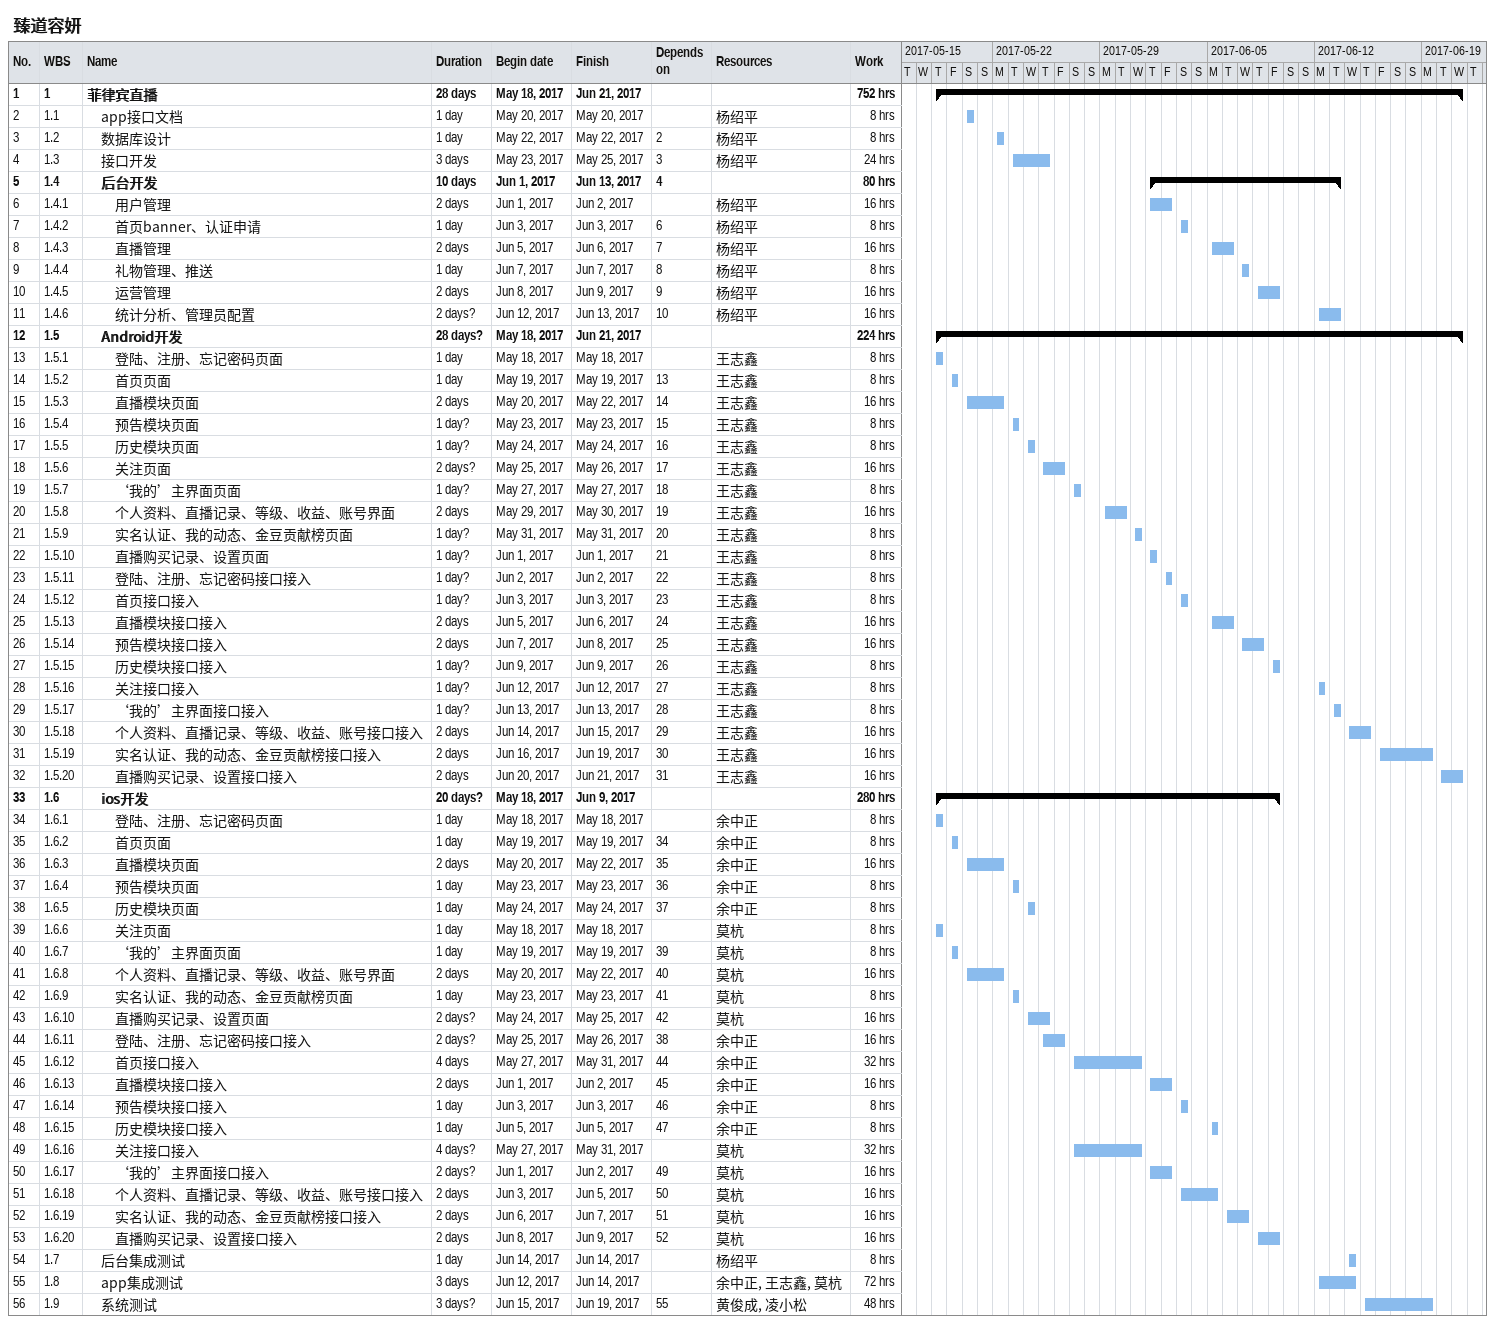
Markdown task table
臻道容妍

| ID | WBS | Task | Duration | Start | Finish | Predecessors | Resources | Work (h) |
|---|---|---|---|---|---|---|---|---|
| 1 | 1 | **菲律宾直播** | 28d | 2017-05-18 | 2017-06-21 |  |  | 752 |
| 2 | 1.1 | app接口文档 | 1d | 2017-05-20 | 2017-05-20 |  | 杨绍平 | 8 |
| 3 | 1.2 | 数据库设计 | 1d | 2017-05-22 | 2017-05-22 | 2 | 杨绍平 | 8 |
| 4 | 1.3 | 接口开发 | 3d | 2017-05-23 | 2017-05-25 | 3 | 杨绍平 | 24 |
| 5 | 1.4 | **后台开发** | 10d | 2017-06-01 | 2017-06-13 | 4 |  | 80 |
| 6 | 1.4.1 | 用户管理 | 2d | 2017-06-01 | 2017-06-02 |  | 杨绍平 | 16 |
| 7 | 1.4.2 | 首页banner、认证申请 | 1d | 2017-06-03 | 2017-06-03 | 6 | 杨绍平 | 8 |
| 8 | 1.4.3 | 直播管理 | 2d | 2017-06-05 | 2017-06-06 | 7 | 杨绍平 | 16 |
| 9 | 1.4.4 | 礼物管理、推送 | 1d | 2017-06-07 | 2017-06-07 | 8 | 杨绍平 | 8 |
| 10 | 1.4.5 | 运营管理 | 2d | 2017-06-08 | 2017-06-09 | 9 | 杨绍平 | 16 |
| 11 | 1.4.6 | 统计分析、管理员配置 | 2d? | 2017-06-12 | 2017-06-13 | 10 | 杨绍平 | 16 |
| 12 | 1.5 | **Android开发** | 28d? | 2017-05-18 | 2017-06-21 |  |  | 224 |
| 13 | 1.5.1 | 登陆、注册、忘记密码页面 | 1d | 2017-05-18 | 2017-05-18 |  | 王志鑫 | 8 |
| 14 | 1.5.2 | 首页页面 | 1d | 2017-05-19 | 2017-05-19 | 13 | 王志鑫 | 8 |
| 15 | 1.5.3 | 直播模块页面 | 2d | 2017-05-20 | 2017-05-22 | 14 | 王志鑫 | 16 |
| 16 | 1.5.4 | 预告模块页面 | 1d? | 2017-05-23 | 2017-05-23 | 15 | 王志鑫 | 8 |
| 17 | 1.5.5 | 历史模块页面 | 1d? | 2017-05-24 | 2017-05-24 | 16 | 王志鑫 | 8 |
| 18 | 1.5.6 | 关注页面 | 2d? | 2017-05-25 | 2017-05-26 | 17 | 王志鑫 | 16 |
| 19 | 1.5.7 | ‘我的’主界面页面 | 1d? | 2017-05-27 | 2017-05-27 | 18 | 王志鑫 | 8 |
| 20 | 1.5.8 | 个人资料、直播记录、等级、收益、账号界面 | 2d | 2017-05-29 | 2017-05-30 | 19 | 王志鑫 | 16 |
| 21 | 1.5.9 | 实名认证、我的动态、金豆贡献榜页面 | 1d? | 2017-05-31 | 2017-05-31 | 20 | 王志鑫 | 8 |
| 22 | 1.5.10 | 直播购买记录、设置页面 | 1d? | 2017-06-01 | 2017-06-01 | 21 | 王志鑫 | 8 |
| 23 | 1.5.11 | 登陆、注册、忘记密码接口接入 | 1d? | 2017-06-02 | 2017-06-02 | 22 | 王志鑫 | 8 |
| 24 | 1.5.12 | 首页接口接入 | 1d? | 2017-06-03 | 2017-06-03 | 23 | 王志鑫 | 8 |
| 25 | 1.5.13 | 直播模块接口接入 | 2d | 2017-06-05 | 2017-06-06 | 24 | 王志鑫 | 16 |
| 26 | 1.5.14 | 预告模块接口接入 | 2d | 2017-06-07 | 2017-06-08 | 25 | 王志鑫 | 16 |
| 27 | 1.5.15 | 历史模块接口接入 | 1d? | 2017-06-09 | 2017-06-09 | 26 | 王志鑫 | 8 |
| 28 | 1.5.16 | 关注接口接入 | 1d? | 2017-06-12 | 2017-06-12 | 27 | 王志鑫 | 8 |
| 29 | 1.5.17 | ‘我的’主界面接口接入 | 1d? | 2017-06-13 | 2017-06-13 | 28 | 王志鑫 | 8 |
| 30 | 1.5.18 | 个人资料、直播记录、等级、收益、账号接口接入 | 2d | 2017-06-14 | 2017-06-15 | 29 | 王志鑫 | 16 |
| 31 | 1.5.19 | 实名认证、我的动态、金豆贡献榜接口接入 | 2d | 2017-06-16 | 2017-06-19 | 30 | 王志鑫 | 16 |
| 32 | 1.5.20 | 直播购买记录、设置接口接入 | 2d | 2017-06-20 | 2017-06-21 | 31 | 王志鑫 | 16 |
| 33 | 1.6 | **ios开发** | 20d? | 2017-05-18 | 2017-06-09 |  |  | 280 |
| 34 | 1.6.1 | 登陆、注册、忘记密码页面 | 1d | 2017-05-18 | 2017-05-18 |  | 余中正 | 8 |
| 35 | 1.6.2 | 首页页面 | 1d | 2017-05-19 | 2017-05-19 | 34 | 余中正 | 8 |
| 36 | 1.6.3 | 直播模块页面 | 2d | 2017-05-20 | 2017-05-22 | 35 | 余中正 | 16 |
| 37 | 1.6.4 | 预告模块页面 | 1d | 2017-05-23 | 2017-05-23 | 36 | 余中正 | 8 |
| 38 | 1.6.5 | 历史模块页面 | 1d | 2017-05-24 | 2017-05-24 | 37 | 余中正 | 8 |
| 39 | 1.6.6 | 关注页面 | 1d | 2017-05-18 | 2017-05-18 |  | 莫杭 | 8 |
| 40 | 1.6.7 | ‘我的’主界面页面 | 1d | 2017-05-19 | 2017-05-19 | 39 | 莫杭 | 8 |
| 41 | 1.6.8 | 个人资料、直播记录、等级、收益、账号界面 | 2d | 2017-05-20 | 2017-05-22 | 40 | 莫杭 | 16 |
| 42 | 1.6.9 | 实名认证、我的动态、金豆贡献榜页面 | 1d | 2017-05-23 | 2017-05-23 | 41 | 莫杭 | 8 |
| 43 | 1.6.10 | 直播购买记录、设置页面 | 2d? | 2017-05-24 | 2017-05-25 | 42 | 莫杭 | 16 |
| 44 | 1.6.11 | 登陆、注册、忘记密码接口接入 | 2d? | 2017-05-25 | 2017-05-26 | 38 | 余中正 | 16 |
| 45 | 1.6.12 | 首页接口接入 | 4d | 2017-05-27 | 2017-05-31 | 44 | 余中正 | 32 |
| 46 | 1.6.13 | 直播模块接口接入 | 2d | 2017-06-01 | 2017-06-02 | 45 | 余中正 | 16 |
| 47 | 1.6.14 | 预告模块接口接入 | 1d | 2017-06-03 | 2017-06-03 | 46 | 余中正 | 8 |
| 48 | 1.6.15 | 历史模块接口接入 | 1d | 2017-06-05 | 2017-06-05 | 47 | 余中正 | 8 |
| 49 | 1.6.16 | 关注接口接入 | 4d? | 2017-05-27 | 2017-05-31 |  | 莫杭 | 32 |
| 50 | 1.6.17 | ‘我的’主界面接口接入 | 2d? | 2017-06-01 | 2017-06-02 | 49 | 莫杭 | 16 |
| 51 | 1.6.18 | 个人资料、直播记录、等级、收益、账号接口接入 | 2d | 2017-06-03 | 2017-06-05 | 50 | 莫杭 | 16 |
| 52 | 1.6.19 | 实名认证、我的动态、金豆贡献榜接口接入 | 2d | 2017-06-06 | 2017-06-07 | 51 | 莫杭 | 16 |
| 53 | 1.6.20 | 直播购买记录、设置接口接入 | 2d | 2017-06-08 | 2017-06-09 | 52 | 莫杭 | 16 |
| 54 | 1.7 | 后台集成测试 | 1d | 2017-06-14 | 2017-06-14 |  | 杨绍平 | 8 |
| 55 | 1.8 | app集成测试 | 3d | 2017-06-12 | 2017-06-14 |  | 余中正, 王志鑫, 莫杭 | 72 |
| 56 | 1.9 | 系统测试 | 3d? | 2017-06-15 | 2017-06-19 | 55 | 黄俊成, 凌小松 | 48 |
